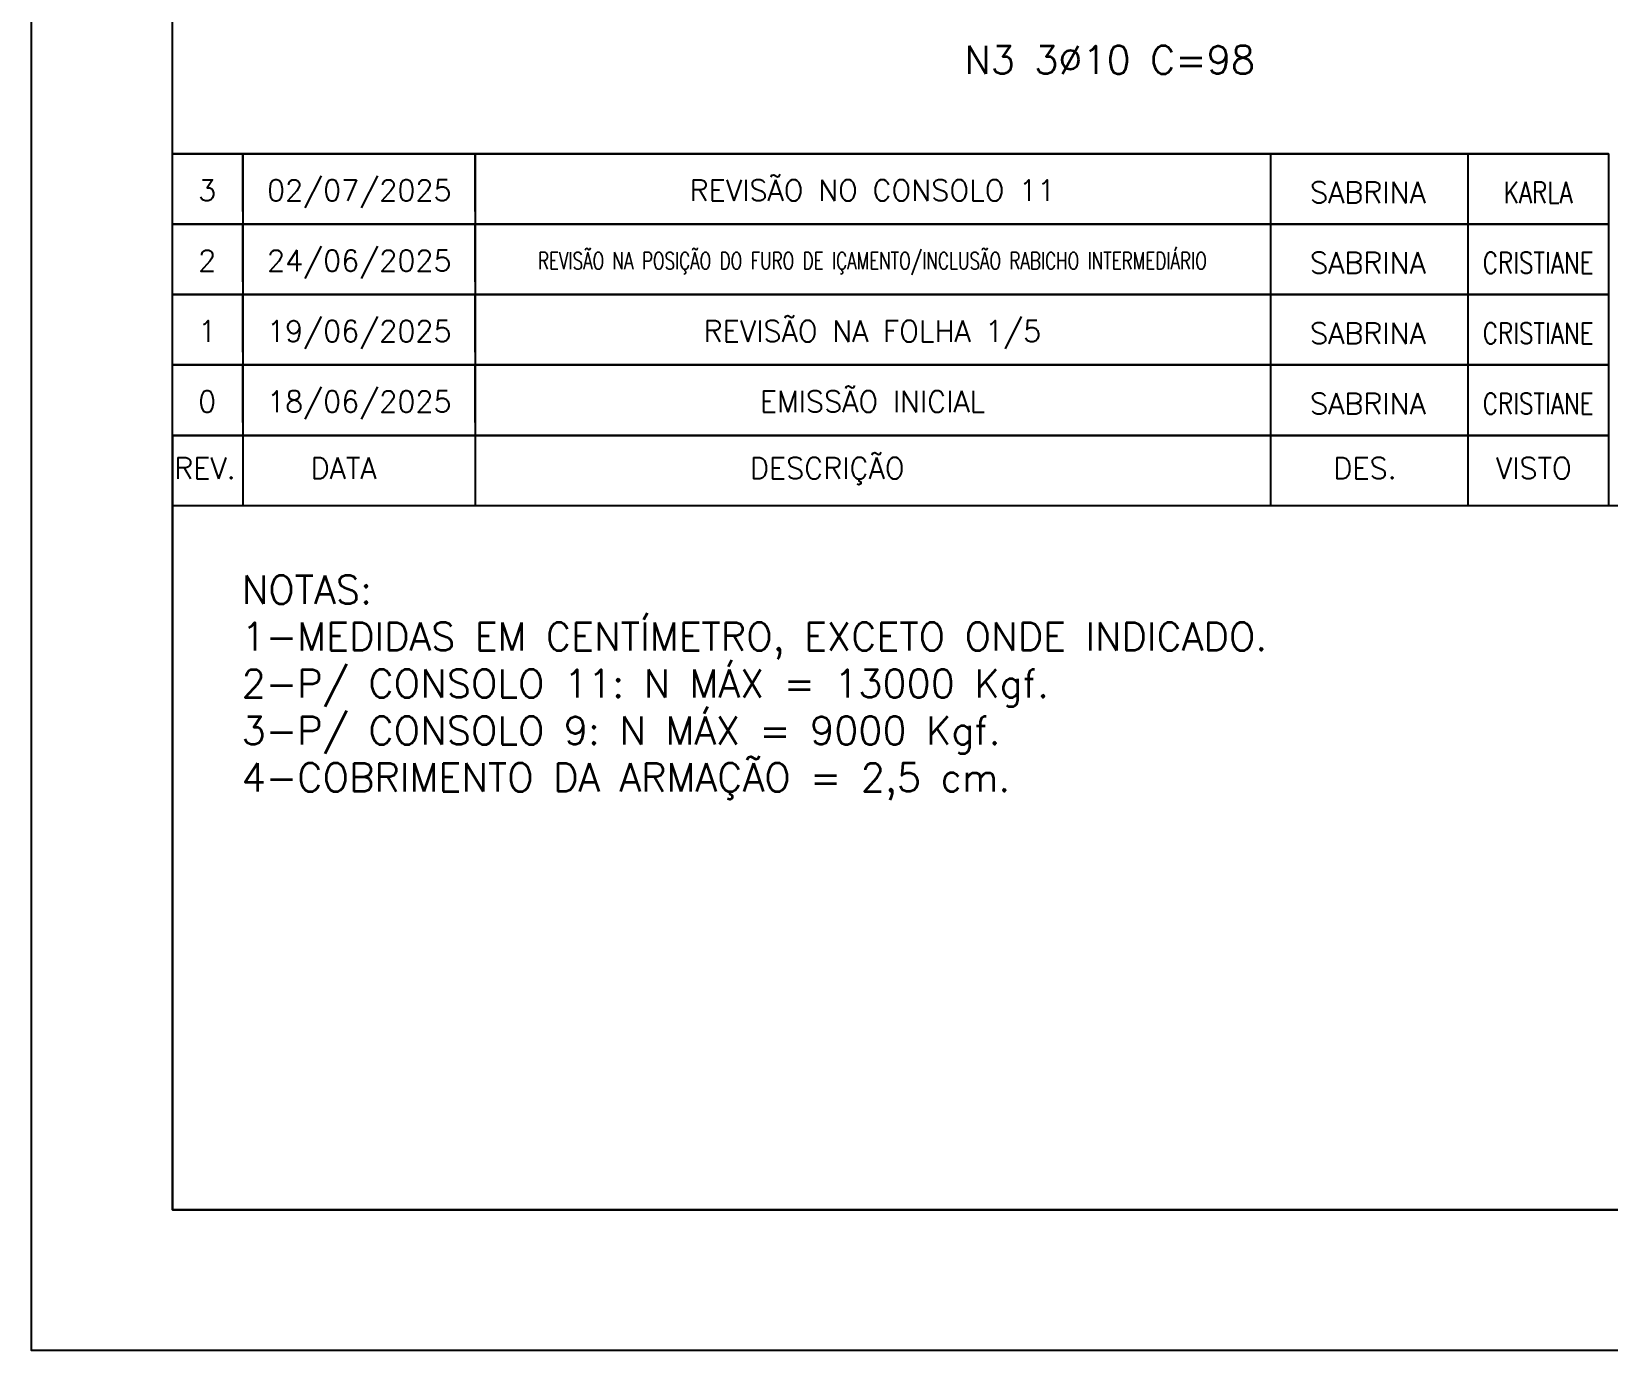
# Model space of a CAD drawing. Header units: centimetres. Extents: x 1658 to 19651, y 8082 to 11444.
# Drawn here: x 12168 to 13008, y 8294 to 8997 of the extents above; entities that cross this region are included whole.
import ezdxf
from ezdxf.enums import TextEntityAlignment as Align

# ---------------------------------------------------------------- set-up
doc = ezdxf.new("R2010")
doc.units = ezdxf.units.CM
doc.header["$LTSCALE"] = 50
doc.header["$MEASUREMENT"] = 0
for name, color, linetype in [('FORMATO-PRECON', 2, 'Continuous'), ('HACHURAS-PRECON', 1, 'Continuous'), ('LINHA-01-PRECON', 1, 'Continuous'), ('X1', 2, 'Continuous')]:
    doc.layers.add(name, color=color, linetype=linetype)
doc.styles.add('PRECON-ROMANS', font='romans.shx')
doc.styles.add('ROMANS', font='ROMANS.SHX', dxfattribs={"oblique": 15, "height": 3})
doc.styles.get("Standard").update_dxf_attribs({"font": 'romans.shx'})

# ---------------------------------------------------------------- blocks, each defined once
blk = doc.blocks.new('A$C2E607E54')
at = {"layer": 'FORMATO-PRECON'}
blk.add_lwpolyline([(0, 4200), (2970, 4200), (2970, 0), (0, 0)], close=True, dxfattribs=at)
at = {"layer": 'FORMATO-PRECON', "color": 6}
blk.add_lwpolyline([(100, 3950), (2870, 3950), (2870, 100), (100, 100)], close=True, dxfattribs=at)
blk = doc.blocks.new('A$C6E105C5C')
at = {"layer": 'FORMATO-PRECON', "color": 6}
for q in [(1020, 50), (0, 0)]:
    blk.add_line((0, 50), q, dxfattribs=at)
at = {"layer": 'FORMATO-PRECON', "color": 3}
blk.add_lwpolyline([(0, 50), (1020, 50), (1020, 0), (0, 0)], close=True, dxfattribs=at)
at = {"layer": 'FORMATO-PRECON', "color": 1}
for points in [[(50, 50), (50, 0)], [(215, 50), (215, 0)], [(780, 50), (780, 0)], [(920, 50), (920, 0)]]:
    blk.add_lwpolyline(points, dxfattribs=at)
at = {"layer": 'FORMATO-PRECON', "style": 'ROMANS'}
for s, p in [('REV.', (1.3, 19.2)), ('DATA', (98.1, 19.2)), ('DESCRIÇÃO', (410.2, 19.2)), ('DES.', (824.6, 19.2)), ('VISTO', (940, 19.2))]:
    blk.add_text(s, height=15, dxfattribs=at).set_placement(p)
blk = doc.blocks.new('REV-A3-V')
at = {"layer": 'FORMATO-PRECON', "color": 1}
for p, q in [((780, 50), (780, 9.1)), ((920, 50), (920, 9.1))]:
    blk.add_line(p, q, dxfattribs=at)
for points in [[(1020, 50), (0, 50)], [(50, 9.1), (50, 50)], [(50, 50), (50, 0)], [(215, 9.1), (215, 50)], [(215, 50), (215, 0)], [(780, 50), (780, 0)], [(920, 50), (920, 0)]]:
    blk.add_lwpolyline(points, dxfattribs=at)
blk.add_lwpolyline([(1020, 0), (0, 0), (0, 50), (1020, 50)], close=True, dxfattribs=at)
at = {"layer": 'FORMATO-PRECON', "color": 2, "style": 'PRECON-ROMANS', "flags": 12}
for p in [(24.8, 24), (132.8, 24), (497.2, 24)]:
    blk.add_attdef('X', text='', height=15, dxfattribs=at).set_placement(p, align=Align.MIDDLE_CENTER)
at = {"layer": 'FORMATO-PRECON', "style": 'PRECON-ROMANS', "flags": 12}
for p in [(849.1, 22.6), (970, 22.6)]:
    blk.add_attdef('X', text='', height=15, dxfattribs=at).set_placement(p, align=Align.MIDDLE_CENTER)

msp = doc.modelspace()

# ---------------------------------------------------------------- linework, layer by layer
at = {"layer": 'FORMATO-PRECON', "color": 6}
msp.add_lwpolyline([(14320.86, 8743.94), (12243.36, 8743.94), (12243.36, 8368.94), (14320.86, 8368.94)], close=True, dxfattribs=at)

# ---------------------------------------------------------------- block references
at = {"color": 1}
ref = msp.add_blockref('REV-A3-V', (12243.36, 8893.94), dxfattribs=dict(at, xscale=0.749999976233481, yscale=0.749999976233481, zscale=0.749999976233481, rotation=359.9999999942736))
ref.add_attrib('X', '3', dxfattribs={"layer": 'FORMATO-PRECON', "color": 2, "height": 11.25, "rotation": 360, "style": 'PRECON-ROMANS', "flags": 12}).set_placement((12261.92, 8911.96), align=Align.MIDDLE_CENTER)
ref.add_attrib('X', '02/07/2025', dxfattribs={"layer": 'FORMATO-PRECON', "color": 2, "height": 11.25, "rotation": 360, "style": 'PRECON-ROMANS', "flags": 12}).set_placement((12342.94, 8911.96), align=Align.MIDDLE_CENTER)
ref.add_attrib('X', 'REVISÃO NO CONSOLO 11', dxfattribs={"layer": 'FORMATO-PRECON', "color": 2, "height": 11.25, "rotation": 360, "style": 'PRECON-ROMANS', "flags": 12}).set_placement((12616.27, 8911.96), align=Align.MIDDLE_CENTER)
ref.add_attrib('X', 'SABRINA', dxfattribs={"layer": 'FORMATO-PRECON', "height": 11.25, "rotation": 360, "style": 'PRECON-ROMANS', "flags": 12}).set_placement((12880.2, 8910.86), align=Align.MIDDLE_CENTER)
ref.add_attrib('X', 'KARLA', dxfattribs={"layer": 'FORMATO-PRECON', "height": 11.25, "rotation": 360, "style": 'PRECON-ROMANS', "width": 0.8, "flags": 12}).set_placement((12970.88, 8910.86), align=Align.MIDDLE_CENTER)
ref = msp.add_blockref('REV-A3-V', (12243.36, 8856.44), dxfattribs=dict(at, xscale=0.749999976233481, yscale=0.749999976233481, zscale=0.749999976233481, rotation=359.9999999942736))
ref.add_attrib('X', '2', dxfattribs={"layer": 'FORMATO-PRECON', "color": 2, "height": 11.25, "rotation": 360, "style": 'PRECON-ROMANS', "flags": 12}).set_placement((12261.92, 8874.46), align=Align.MIDDLE_CENTER)
ref.add_attrib('X', '24/06/2025', dxfattribs={"layer": 'FORMATO-PRECON', "color": 2, "height": 11.25, "rotation": 360, "style": 'PRECON-ROMANS', "flags": 12}).set_placement((12342.94, 8874.46), align=Align.MIDDLE_CENTER)
ref.add_attrib('X', 'REVISÃO NA POSIÇÃO DO FURO DE IÇAMENTO/INCLUSÃO RABICHO INTERMEDIÁRIO', dxfattribs={"layer": 'FORMATO-PRECON', "color": 2, "height": 9, "rotation": 360, "style": 'PRECON-ROMANS', "width": 0.725, "flags": 12}).set_placement((12616.27, 8874.46), align=Align.MIDDLE_CENTER)
ref.add_attrib('X', 'SABRINA', dxfattribs={"layer": 'FORMATO-PRECON', "height": 11.25, "rotation": 360, "style": 'PRECON-ROMANS', "flags": 12}).set_placement((12880.2, 8873.36), align=Align.MIDDLE_CENTER)
ref.add_attrib('X', 'CRISTIANE', dxfattribs={"layer": 'FORMATO-PRECON', "height": 11.25, "rotation": 360, "style": 'PRECON-ROMANS', "width": 0.8, "flags": 12}).set_placement((12970.88, 8873.36), align=Align.MIDDLE_CENTER)
ref = msp.add_blockref('REV-A3-V', (12243.36, 8818.94), dxfattribs=dict(at, xscale=0.749999976233481, yscale=0.749999976233481, zscale=0.749999976233481, rotation=359.9999999942736))
ref.add_attrib('X', '1', dxfattribs={"layer": 'FORMATO-PRECON', "color": 2, "height": 11.25, "rotation": 360, "style": 'PRECON-ROMANS', "flags": 12}).set_placement((12261.92, 8836.96), align=Align.MIDDLE_CENTER)
ref.add_attrib('X', '19/06/2025', dxfattribs={"layer": 'FORMATO-PRECON', "color": 2, "height": 11.25, "rotation": 360, "style": 'PRECON-ROMANS', "flags": 12}).set_placement((12342.94, 8836.96), align=Align.MIDDLE_CENTER)
ref.add_attrib('X', 'REVISÃO NA FOLHA 1/5', dxfattribs={"layer": 'FORMATO-PRECON', "color": 2, "height": 11.25, "rotation": 360, "style": 'PRECON-ROMANS', "flags": 12}).set_placement((12616.27, 8836.96), align=Align.MIDDLE_CENTER)
ref.add_attrib('X', 'SABRINA', dxfattribs={"layer": 'FORMATO-PRECON', "height": 11.25, "rotation": 360, "style": 'PRECON-ROMANS', "flags": 12}).set_placement((12880.2, 8835.86), align=Align.MIDDLE_CENTER)
ref.add_attrib('X', 'CRISTIANE', dxfattribs={"layer": 'FORMATO-PRECON', "height": 11.25, "rotation": 360, "style": 'PRECON-ROMANS', "width": 0.8, "flags": 12}).set_placement((12970.88, 8835.86), align=Align.MIDDLE_CENTER)
ref = msp.add_blockref('REV-A3-V', (12243.36, 8781.44), dxfattribs=dict(at, xscale=0.749999976233481, yscale=0.749999976233481, zscale=0.749999976233481, rotation=359.9999999942736))
ref.add_attrib('X', '0', dxfattribs={"layer": 'FORMATO-PRECON', "color": 2, "height": 11.25, "rotation": 360, "style": 'PRECON-ROMANS', "flags": 12}).set_placement((12261.92, 8799.46), align=Align.MIDDLE_CENTER)
ref.add_attrib('X', '18/06/2025', dxfattribs={"layer": 'FORMATO-PRECON', "color": 2, "height": 11.25, "rotation": 360, "style": 'PRECON-ROMANS', "flags": 12}).set_placement((12342.94, 8799.46), align=Align.MIDDLE_CENTER)
ref.add_attrib('X', 'EMISSÃO INICIAL', dxfattribs={"layer": 'FORMATO-PRECON', "color": 2, "height": 11.25, "rotation": 360, "style": 'PRECON-ROMANS', "flags": 12}).set_placement((12616.27, 8799.46), align=Align.MIDDLE_CENTER)
ref.add_attrib('X', 'SABRINA', dxfattribs={"layer": 'FORMATO-PRECON', "height": 11.25, "rotation": 360, "style": 'PRECON-ROMANS', "flags": 12}).set_placement((12880.2, 8798.36), align=Align.MIDDLE_CENTER)
ref.add_attrib('X', 'CRISTIANE', dxfattribs={"layer": 'FORMATO-PRECON', "height": 11.25, "rotation": 360, "style": 'PRECON-ROMANS', "width": 0.8, "flags": 12}).set_placement((12970.88, 8798.36), align=Align.MIDDLE_CENTER)
at = {"color": 1, "xscale": 0.749999976233481, "yscale": 0.749999976233481, "zscale": 0.749999976233481}
msp.add_blockref('A$C6E105C5C', (12243.36, 8743.94), dxfattribs=at)
at = {"layer": 'HACHURAS-PRECON', "xscale": 0.7499999999999996, "yscale": 0.7499999999999996, "zscale": 0.7499999999999996}
msp.add_blockref('A$C2E607E54', (12168.36, 8293.94), dxfattribs=at)

# ---------------------------------------------------------------- texts
at = {"layer": 'LINHA-01-PRECON', "color": 2, "insert": (12280.28, 8706.77), "char_height": 15, "attachment_point": 1}
msp.add_mtext('\\A1;{\\C3;NOTAS:\\P}1-MEDIDAS EM CENTÍMETRO, EXCETO ONDE INDICADO.{\\H2.02381x; }\\P2-P/ CONSOLO 11: N MÁX = 13000 Kgf.{\\H1.84921x; }\\P3-P/ CONSOLO 9: N MÁX = 9000 Kgf.{\\H1.90741x; }\\P4-COBRIMENTO DA ARMAÇÃO = 2,5 cm.{\\H1.88801x; }', dxfattribs=at)
at = {"layer": 'X1', "style": 'PRECON-ROMANS'}
msp.add_text('N3 3%%C10 C=98', height=15, dxfattribs=at).set_placement((12665.16, 8974.05))

doc.saveas('drawing.dxf')
